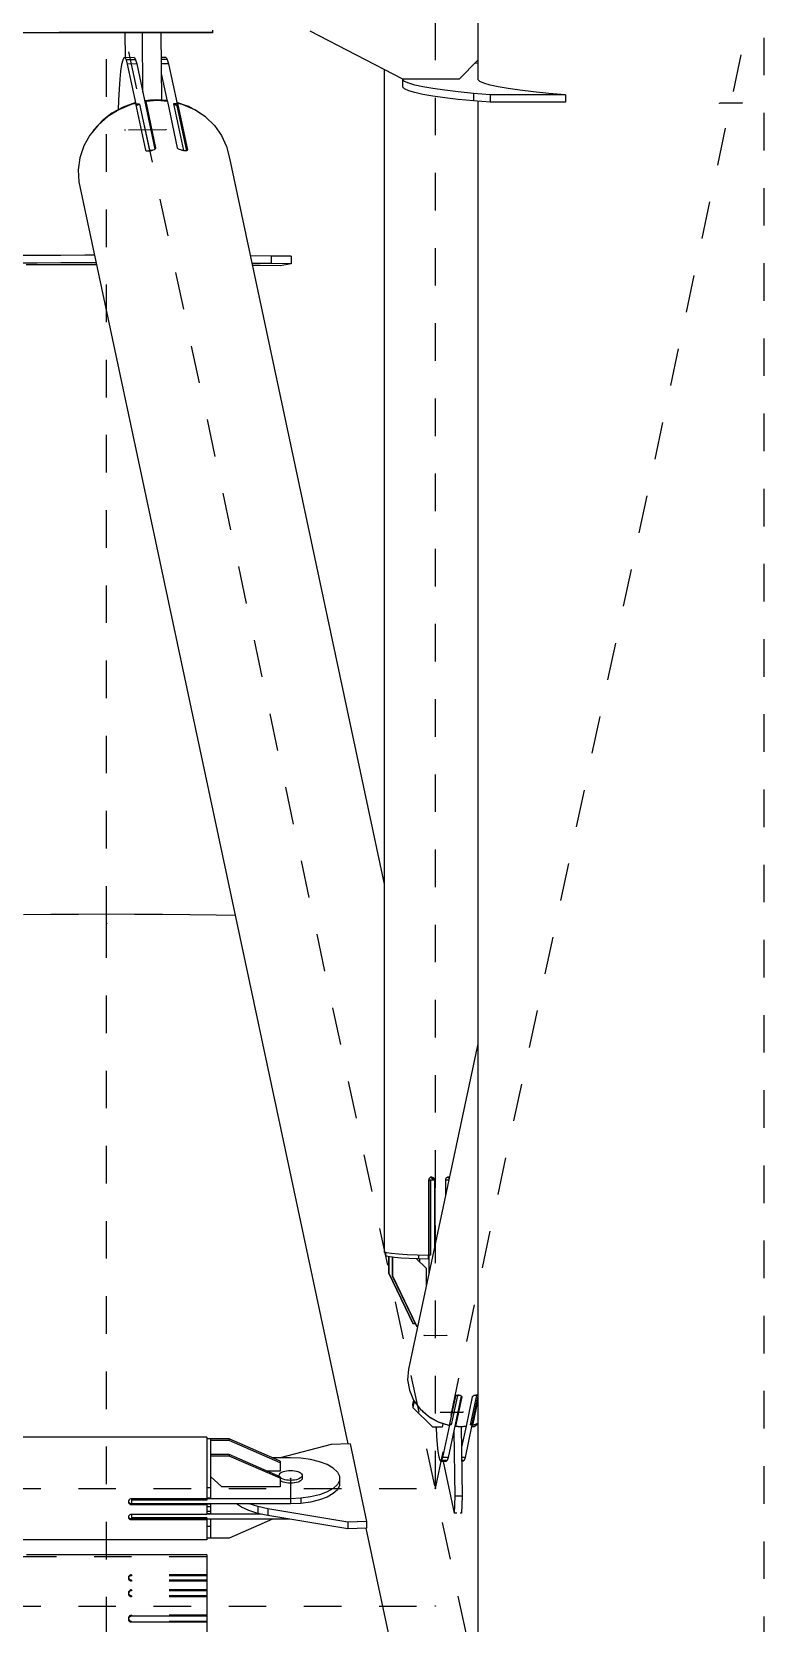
# Model space of a CAD drawing. Header units: millimetres. Extents: x 149919 to 150445, y 136651 to 136866.
# Drawn here: x 150263.564 to 150265.513, y 136729.517 to 136733.751 of the extents above; entities that cross this region are included whole.
import ezdxf

# ---------------------------------------------------------------- set-up
doc = ezdxf.new("R2010")
doc.units = ezdxf.units.MM
doc.header["$LTSCALE"] = 0.25
for name, pattern in [('CENTER', [50.8, 31.75, -6.35, 6.35, -6.35]), ('XKITLINE00', [0]), ('XKITLINE02', [4, 2, -2]), ('XKITLINE03', [6, 3, -1, 1, -1])]:
    doc.linetypes.add(name, pattern=pattern)

# ---------------------------------------------------------------- blocks, each defined once
blk = doc.blocks.new('çatıı')
at = {"color": 8, "linetype": 'CENTER'}
for p, q in [((12370, 7286.23), (12370, 8951.04)), ((12195, 8100.54), (12195, 8908.22)), ((12282.5, 7950.27), (12282.5, 8770.27)), ((12370, 7540.27), (12195, 8360.27)), ((12282.5, 7950.27), (12370, 8360.27)), ((12364.13, 8318.83), (12358.16, 8318.79)), ((12210.84, 8311.73), (12199.89, 8311.66)), ((12195, 6431.43), (12195, 8100.54)), ((12279.51, 7991.02), (12285.48, 7991.06)), ((12283.85, 7970.58), (12289.82, 7970.62)), ((11927.5, 7950.27), (12282.5, 7950.27)), ((12243.96, 7953), (12243.96, 7947.54))]:
    blk.add_line(p, q, dxfattribs=at)
at = {"color": 8, "linetype": 'XKITLINE00'}
for p, q in [((12293.8, 8390.02), (12293.8, 8330.21)), ((12223.2, 8337.5), (11986.8, 8337.5)), ((12182.36, 8337.58), (12182.19, 8337.53)), ((12182.36, 8337.52), (12182.19, 8337.52)), ((12182.6, 8337.62), (12182.36, 8337.58)), ((12182.6, 8337.52), (12182.36, 8337.52)), ((12182.89, 8337.64), (12182.6, 8337.62)), ((12182.89, 8337.52), (12182.6, 8337.52)), ((12183.2, 8337.65), (12182.89, 8337.64)), ((12182.89, 8337.64), (12182.89, 8337.52)), ((12183.2, 8337.52), (12182.89, 8337.52)), ((12223.2, 8337.65), (12183.2, 8337.65)), ((12183.2, 8337.65), (12183.2, 8337.52)), ((12223.2, 8337.52), (12183.2, 8337.52)), ((12199.84, 8337.52), (12199.9, 8330.9)), ((12204.47, 8337.52), (12204.6, 8321.78)), ((12209.45, 8337.52), (12209.6, 8319.65)), ((12223.2, 8338.25), (12223.2, 8337.65)), ((12223.2, 8337.65), (12223.2, 8337.52)), ((12223.2, 8337.52), (12223.2, 8337.5)), ((12223.2, 8337.52), (12223.2, 8337.5)), ((12273.8, 8325.23), (12249.19, 8337.99)), ((12198.73, 8327.35), (12198.5, 8325.16)), ((12198.99, 8329.07), (12198.73, 8327.35)), ((12199.28, 8330.25), (12198.99, 8329.07)), ((12199.58, 8330.87), (12199.28, 8330.25)), ((12199.9, 8330.9), (12199.58, 8330.87)), ((12202.39, 8330.92), (12199.9, 8330.9)), ((12199.9, 8330.9), (12200.21, 8330.35)), ((12202.7, 8330.37), (12200.21, 8330.35)), ((12200.21, 8330.35), (12200.52, 8329.23)), ((12203.01, 8329.25), (12200.52, 8329.23)), ((12200.52, 8329.23), (12202.79, 8318.57)), ((12202.39, 8330.92), (12202.7, 8330.37)), ((12202.7, 8330.37), (12203.01, 8329.25)), ((12203.01, 8329.25), (12207.84, 8306.57)), ((12210.85, 8330.98), (12209.5, 8330.97)), ((12211.16, 8330.43), (12209.51, 8330.42)), ((12211.47, 8329.31), (12209.51, 8329.3)), ((12210.85, 8330.98), (12211.16, 8330.43)), ((12211.16, 8330.43), (12211.47, 8329.31)), ((12211.47, 8329.31), (12213.74, 8318.65)), ((12268.91, 8327.76), (12268.91, 8013.19)), ((12293.8, 8330.21), (12288.8, 8325.23)), ((12293.8, 8329.44), (12292.96, 8329.37)), ((12293.8, 8330.21), (12293.8, 8325.1)), ((12198.5, 8325.16), (12198.32, 8322.57)), ((12209.54, 8326.68), (12211.11, 8319.31)), ((12273.76, 8325.24), (12273.76, 8323.13)), ((12274.31, 8324.62), (12273.76, 8325.13)), ((12274.31, 8322.63), (12273.76, 8323.13)), ((12288.8, 8325.23), (12273.8, 8325.23)), ((12275.4, 8324.12), (12274.31, 8324.62)), ((12275.4, 8322.13), (12274.31, 8322.63)), ((12277.03, 8323.63), (12275.4, 8324.12)), ((12279.18, 8323.15), (12277.03, 8323.63)), ((12281.83, 8322.68), (12279.18, 8323.15)), ((12284.98, 8322.24), (12281.83, 8322.68)), ((12293.8, 8325.67), (12293.76, 8325.64)), ((12293.76, 8325.64), (12293.76, 8325.13)), ((12294.31, 8324.62), (12293.76, 8325.13)), ((12295.4, 8324.12), (12294.31, 8324.62)), ((12297.03, 8323.63), (12295.4, 8324.12)), ((12299.18, 8323.15), (12297.03, 8323.63)), ((12301.83, 8322.68), (12299.18, 8323.15)), ((12304.98, 8322.24), (12301.83, 8322.68)), ((12198.18, 8319.63), (12198.12, 8317.08)), ((12198.32, 8322.57), (12198.18, 8319.63)), ((12201.55, 8318.43), (12198.3, 8317.08)), ((12202.55, 8318.91), (12199.37, 8317.77)), ((12202.7, 8318.7), (12201.55, 8318.43)), ((12202.55, 8318.91), (12202.6, 8318.68)), ((12202.7, 8318.7), (12205.34, 8306.3)), ((12202.79, 8318.57), (12202.78, 8318.3)), ((12203.75, 8318.58), (12202.79, 8318.57)), ((12203.75, 8318.58), (12202.83, 8318.09)), ((12203.75, 8318.58), (12206.4, 8306.18)), ((12205.26, 8319.47), (12205.23, 8318.81)), ((12206.7, 8319.63), (12205.26, 8319.47)), ((12205.26, 8319.47), (12205.39, 8318.85)), ((12205.4, 8319.28), (12205.37, 8318.42)), ((12205.39, 8318.85), (12205.37, 8318.19)), ((12205.37, 8318.42), (12207.89, 8306.62)), ((12208.52, 8319.52), (12205.4, 8319.28)), ((12205.4, 8319.28), (12208.05, 8306.89)), ((12208.15, 8319.69), (12206.7, 8319.63)), ((12206.7, 8319.63), (12206.75, 8319.39)), ((12209.6, 8319.65), (12208.15, 8319.69)), ((12211.18, 8319.3), (12208.52, 8319.52)), ((12209.6, 8319.65), (12209.64, 8319.43)), ((12211.03, 8319.51), (12209.6, 8319.65)), ((12211.03, 8319.51), (12211.07, 8319.31)), ((12211.18, 8319.3), (12213.82, 8306.9)), ((12213.74, 8318.65), (12212.78, 8318.64)), ((12212.78, 8318.64), (12215.43, 8306.24)), ((12213.72, 8318.14), (12212.78, 8318.64)), ((12216.8, 8317.89), (12213.7, 8318.99)), ((12213.7, 8318.99), (12213.7, 8318.87)), ((12213.7, 8318.99), (12213.83, 8318.37)), ((12213.74, 8318.65), (12213.72, 8318.14)), ((12213.85, 8318.77), (12213.81, 8317.87)), ((12213.83, 8318.37), (12213.81, 8317.74)), ((12213.85, 8318.77), (12216.49, 8306.37)), ((12215.37, 8318.39), (12213.85, 8318.77)), ((12218.5, 8317.01), (12215.37, 8318.39)), ((12277.03, 8321.63), (12275.4, 8322.13)), ((12279.18, 8321.15), (12277.03, 8321.63)), ((12281.83, 8320.69), (12279.18, 8321.15)), ((12284.98, 8320.24), (12281.83, 8320.69)), ((12288.59, 8321.81), (12284.98, 8322.24)), ((12288.59, 8319.82), (12284.98, 8320.24)), ((12292.65, 8321.42), (12288.59, 8321.81)), ((12292.65, 8319.42), (12288.59, 8319.82)), ((12292.65, 8321.42), (12292.65, 8319.42)), ((12297.11, 8321.05), (12292.65, 8321.42)), ((12297.11, 8319.06), (12292.65, 8319.42)), ((12293.8, 8319.33), (12293.8, 7745.64)), ((12297.11, 8321.05), (12297.11, 8319.06)), ((12317.11, 8321.05), (12297.11, 8321.05)), ((12317.11, 8319.06), (12297.11, 8319.06)), ((12308.59, 8321.81), (12304.98, 8322.24)), ((12312.65, 8321.42), (12308.59, 8321.81)), ((12317.11, 8321.05), (12312.65, 8321.42)), ((12317.11, 8321.05), (12317.11, 8319.06)), ((12195.33, 8315.24), (12192.73, 8312.96)), ((12193.81, 8314.12), (12192.83, 8313.05)), ((12196.43, 8316.15), (12193.81, 8314.12)), ((12198.3, 8317.08), (12195.33, 8315.24)), ((12199.37, 8317.77), (12196.43, 8316.15)), ((12199.37, 8317.77), (12199.42, 8317.54)), ((12213.72, 8318.14), (12216.28, 8306.15)), ((12213.81, 8317.87), (12216.32, 8306.16)), ((12217.87, 8317.29), (12216.8, 8317.89)), ((12216.8, 8317.89), (12216.83, 8317.75)), ((12221.3, 8315.16), (12218.5, 8317.01)), ((12219.63, 8316.31), (12219.2, 8316.55)), ((12219.94, 8316.06), (12219.63, 8316.31)), ((12223.68, 8312.87), (12221.3, 8315.16)), ((12190.58, 8310.33), (12188.95, 8307.42)), ((12192.73, 8312.96), (12190.58, 8310.33)), ((12191.59, 8311.71), (12191.13, 8311.01)), ((12192.58, 8312.78), (12191.59, 8311.71)), ((12223.68, 8312.87), (12225.57, 8310.23)), ((12225.57, 8310.23), (12226.92, 8307.3)), ((12188.95, 8307.42), (12187.9, 8304.31)), ((12205.34, 8306.3), (12205.45, 8306.18)), ((12205.65, 8306.08), (12205.45, 8306.18)), ((12205.93, 8306.03), (12205.65, 8306.08)), ((12206.26, 8306.03), (12205.93, 8306.03)), ((12206.4, 8306.18), (12206.11, 8306.03)), ((12206.62, 8306.07), (12206.26, 8306.03)), ((12207.06, 8306.19), (12206.4, 8306.18)), ((12206.99, 8306.16), (12206.62, 8306.07)), ((12207.34, 8306.29), (12206.99, 8306.16)), ((12207.64, 8306.44), (12207.34, 8306.29)), ((12207.72, 8306.5), (12207.64, 8306.44)), ((12207.86, 8306.59), (12207.72, 8306.5)), ((12208, 8306.73), (12207.86, 8306.59)), ((12208.05, 8306.89), (12208, 8306.73)), ((12213.82, 8306.9), (12213.93, 8306.75)), ((12214.13, 8306.6), (12213.93, 8306.75)), ((12214.4, 8306.47), (12214.13, 8306.6)), ((12214.73, 8306.37), (12214.4, 8306.47)), ((12214.76, 8306.36), (12214.73, 8306.37)), ((12215.09, 8306.24), (12214.76, 8306.36)), ((12215.45, 8306.15), (12215.09, 8306.24)), ((12215.43, 8306.24), (12215.09, 8306.24)), ((12215.66, 8306.12), (12215.43, 8306.24)), ((12215.79, 8306.1), (12215.45, 8306.15)), ((12216.08, 8306.1), (12215.79, 8306.1)), ((12216.31, 8306.15), (12216.08, 8306.1)), ((12216.45, 8306.24), (12216.31, 8306.15)), ((12216.49, 8306.37), (12216.45, 8306.24)), ((12226.92, 8307.3), (12227.69, 8304.19)), ((12187.9, 8304.31), (12187.44, 8301.1)), ((12227.69, 8304.19), (12268.91, 8111.04)), ((12187.44, 8301.1), (12187.59, 8297.89)), ((12187.59, 8297.89), (12259.24, 7962.16)), ((12176.53, 8278.29), (12170.39, 8278.26)), ((12176.53, 8276.29), (12170.39, 8276.26)), ((12182.81, 8278.32), (12176.53, 8278.29)), ((12182.81, 8276.32), (12176.53, 8276.29)), ((12189.21, 8278.34), (12182.81, 8278.32)), ((12189.21, 8276.34), (12182.81, 8276.32)), ((12191.76, 8278.34), (12189.21, 8278.34)), ((12192.19, 8276.34), (12189.21, 8276.34)), ((12238.76, 8278.14), (12233.23, 8278.19)), ((12238.76, 8276.14), (12233.66, 8276.19)), ((12244.08, 8278.08), (12238.76, 8278.14)), ((12238.76, 8278.14), (12238.76, 8276.14)), ((12244.08, 8276.08), (12238.76, 8276.14)), ((12244.08, 8276.08), (12241.15, 8275.56)), ((12244.08, 8278.08), (12244.08, 8276.08)), ((12179.88, 8275.8), (12173.6, 8275.77)), ((12186.28, 8275.82), (12179.88, 8275.8)), ((12192.3, 8275.83), (12186.28, 8275.82)), ((12235.83, 8275.62), (12233.78, 8275.64)), ((12241.15, 8275.56), (12235.83, 8275.62)), ((12180.13, 8102.98), (12172.88, 8102.92)), ((12180.13, 8102.98), (12172.88, 8102.92)), ((12187.53, 8103.01), (12180.13, 8102.98)), ((12187.53, 8103.01), (12180.13, 8102.98)), ((12195, 8103.03), (12187.53, 8103.01)), ((12202.46, 8103.01), (12195, 8103.03)), ((12209.86, 8102.98), (12202.46, 8103.01)), ((12209.86, 8102.98), (12202.46, 8103.01)), ((12217.12, 8102.92), (12209.86, 8102.98)), ((12217.12, 8102.92), (12209.86, 8102.98)), ((12224.16, 8102.84), (12217.12, 8102.92)), ((12224.16, 8102.84), (12217.12, 8102.92)), ((12229.23, 8102.76), (12224.16, 8102.84)), ((12229.23, 8102.76), (12224.16, 8102.84)), ((12293.8, 8068.62), (12275.31, 7982)), ((12280.72, 8032.52), (12280.65, 8032.26)), ((12280.65, 8032.26), (12280.65, 8012.31)), ((12280.71, 8032.29), (12280.67, 8032.33)), ((12281.18, 8032.28), (12280.71, 8032.29)), ((12280.71, 8032.29), (12280.71, 8012.35)), ((12280.82, 8032.76), (12280.72, 8032.52)), ((12281, 8032.95), (12280.82, 8032.76)), ((12281.24, 8033.07), (12281, 8032.95)), ((12282.23, 8032.29), (12281.18, 8032.28)), ((12281.18, 8032.28), (12281.18, 8012.33)), ((12282.23, 8032.29), (12281.22, 8033.06)), ((12281.51, 8033.11), (12281.24, 8033.07)), ((12281.77, 8033.06), (12281.51, 8033.11)), ((12282.01, 8032.94), (12281.77, 8033.06)), ((12282.14, 8032.8), (12281.98, 8032.96)), ((12282.2, 8032.76), (12282.01, 8032.94)), ((12282.14, 8032.8), (12282.26, 8032.56)), ((12282.2, 8032.76), (12282.32, 8032.52)), ((12282.23, 8032.29), (12282.23, 8014.41)), ((12282.26, 8032.56), (12282.31, 8032.3)), ((12282.32, 8032.52), (12282.26, 8032.56)), ((12282.31, 8032.3), (12282.31, 8014.79)), ((12282.36, 8032.26), (12282.31, 8032.3)), ((12282.32, 8032.52), (12282.36, 8032.26)), ((12282.36, 8032.26), (12282.36, 8015.05)), ((12285.19, 8032.54), (12285.15, 8032.28)), ((12285.15, 8032.28), (12285.15, 8028.11)), ((12285.21, 8032.31), (12285.16, 8032.35)), ((12285.31, 8032.78), (12285.19, 8032.54)), ((12286.05, 8032.31), (12285.21, 8032.31)), ((12285.21, 8032.31), (12285.21, 8028.41)), ((12285.5, 8032.97), (12285.31, 8032.78)), ((12285.73, 8033.09), (12285.5, 8032.97)), ((12286.14, 8032.75), (12285.71, 8033.08)), ((12285.99, 8033.14), (12285.73, 8033.09)), ((12286.22, 8033.1), (12285.99, 8033.14)), ((12269.53, 8012.98), (12268.91, 8013.19)), ((12269.25, 8013.08), (12269.25, 8012.3)), ((12269.5, 8012.1), (12269.25, 8012.3)), ((12270.3, 8011.92), (12269.5, 8012.1)), ((12270.8, 8012.78), (12269.53, 8012.98)), ((12270.03, 8011.98), (12270.03, 8007.62)), ((12270.13, 8011.96), (12270.13, 8007.54)), ((12271.06, 8011.82), (12270.3, 8011.92)), ((12272.67, 8012.6), (12270.8, 8012.78)), ((12270.97, 8011.83), (12270.97, 8006.9)), ((12271.06, 8011.81), (12271.06, 8011.82)), ((12271.06, 8011.81), (12271.06, 8006.83)), ((12271.08, 8011.81), (12271.06, 8011.81)), ((12271.61, 8011.75), (12271.08, 8011.81)), ((12273.38, 8011.6), (12271.61, 8011.75)), ((12275.02, 8012.46), (12272.67, 8012.6)), ((12275.53, 8011.48), (12273.38, 8011.6)), ((12277.75, 8012.36), (12275.02, 8012.46)), ((12277.98, 8011.39), (12275.53, 8011.48)), ((12280.02, 8008.88), (12277.48, 8011.41)), ((12280.65, 8012.31), (12277.75, 8012.36)), ((12277.98, 8012.36), (12277.98, 8011.39)), ((12280.61, 8011.34), (12277.98, 8011.39)), ((12278.28, 8011.39), (12278.28, 8010.61)), ((12280.61, 8012.31), (12280.61, 8011.34)), ((12281.18, 8012.33), (12280.71, 8012.35)), ((12280.73, 8012.33), (12280.71, 8012.35)), ((12281.18, 8012.33), (12280.73, 8012.33)), ((12280.73, 8012.33), (12280.73, 8007.41)), ((12270.03, 8007.62), (12276.51, 7994.19)), ((12270.13, 8007.54), (12270.03, 8007.62)), ((12270.13, 8007.54), (12276.6, 7994.12)), ((12270.97, 8006.9), (12277.44, 7993.48)), ((12271.06, 8006.83), (12270.97, 8006.9)), ((12271.06, 8006.83), (12277.53, 7993.41)), ((12280.02, 8008.88), (12280.02, 8004.08)), ((12276.6, 7994.12), (12276.51, 7994.19)), ((12277.13, 7994.13), (12276.6, 7994.12)), ((12277.53, 7993.41), (12277.44, 7993.48)), ((12277.74, 7993.41), (12277.53, 7993.41)), ((12275.31, 7982), (12275.1, 7979.2)), ((12275.1, 7979.2), (12275.57, 7976.41)), ((12275.57, 7976.41), (12276.7, 7973.76)), ((12276.67, 7973.83), (12276.43, 7972.73)), ((12276.43, 7972.73), (12276.48, 7971.81)), ((12276.85, 7973.55), (12276.48, 7971.81)), ((12281.82, 7966.59), (12276.48, 7971.81)), ((12276.7, 7973.76), (12278.43, 7971.39)), ((12280.67, 7969.41), (12278.43, 7971.39)), ((12289.39, 7974.89), (12285.9, 7958.53)), ((12287.83, 7974.84), (12286.17, 7967.04)), ((12288.37, 7975.02), (12286.71, 7967.22)), ((12287.92, 7974.92), (12287.83, 7974.84)), ((12289.43, 7974.85), (12287.84, 7967.41)), ((12289.53, 7974.66), (12287.87, 7966.86)), ((12288.04, 7975.01), (12287.92, 7974.92)), ((12288.24, 7975.06), (12288.04, 7975.01)), ((12288.49, 7975.09), (12288.24, 7975.06)), ((12288.37, 7975.02), (12288.28, 7975.06)), ((12289.06, 7975.02), (12288.37, 7975.02)), ((12288.75, 7975.08), (12288.49, 7975.09)), ((12289.01, 7975.03), (12288.75, 7975.08)), ((12289.24, 7974.96), (12289.01, 7975.03)), ((12289.41, 7974.87), (12289.24, 7974.96)), ((12289.41, 7974.87), (12289.51, 7974.77)), ((12289.51, 7974.77), (12289.53, 7974.66)), ((12292.32, 7974.68), (12290.66, 7966.88)), ((12293.45, 7975.05), (12291.78, 7967.25)), ((12293.8, 7974.87), (12292.22, 7967.49)), ((12293.8, 7974.61), (12292.31, 7967.66)), ((12292.38, 7974.79), (12292.32, 7974.68)), ((12293.8, 7973.9), (12292.34, 7967.08)), ((12292.52, 7974.89), (12292.38, 7974.79)), ((12292.73, 7974.99), (12292.52, 7974.89)), ((12292.97, 7975.06), (12292.73, 7974.99)), ((12293.45, 7975.05), (12292.92, 7975.05)), ((12293.23, 7975.11), (12292.97, 7975.06)), ((12293.49, 7975.12), (12293.23, 7975.11)), ((12293.56, 7975.11), (12293.45, 7975.05)), ((12293.72, 7975.1), (12293.49, 7975.12)), ((12293.8, 7975.07), (12293.72, 7975.1)), ((12278.95, 7970.92), (12279.05, 7970.81)), ((12279.61, 7970.34), (12279.05, 7970.81)), ((12283.32, 7967.93), (12280.67, 7969.41)), ((12281.11, 7969.12), (12280.91, 7969.28)), ((12283.48, 7967.84), (12281.11, 7969.12)), ((12286.17, 7967.04), (12283.32, 7967.93)), ((12283.49, 7967.88), (12283.48, 7967.84)), ((12286.07, 7967.02), (12283.48, 7967.84)), ((12284.51, 7967.51), (12284.31, 7966.61)), ((12286.26, 7967.21), (12284.4, 7958.52)), ((12286.08, 7967.07), (12286.07, 7967.02)), ((12286.71, 7967.22), (12286.25, 7967.45)), ((12286.25, 7967.42), (12286.26, 7967.21)), ((12286.71, 7967.22), (12286.26, 7967.21)), ((12287.75, 7967.22), (12287.77, 7966.76)), ((12287.86, 7967.15), (12287.77, 7966.76)), ((12287.83, 7967.61), (12287.86, 7967.15)), ((12287.84, 7967.41), (12287.87, 7966.86)), ((12292.23, 7967.25), (12290.38, 7958.56)), ((12292.22, 7967.49), (12291.78, 7967.25)), ((12292.23, 7967.25), (12291.78, 7967.25)), ((12292.22, 7967.49), (12292.23, 7967.25)), ((12292.23, 7967.25), (12292.24, 7967.07)), ((12292.32, 7967.46), (12292.24, 7967.07)), ((12292.34, 7967.1), (12292.24, 7967.07)), ((12292.3, 7967.88), (12292.32, 7967.46)), ((12292.31, 7967.66), (12292.34, 7967.08)), ((12293.8, 7967.57), (12292.34, 7967.08)), ((12293.8, 7967.38), (12292.78, 7966.66)), ((12221.66, 7963.92), (12168.98, 7963.92)), ((12221.66, 7963.92), (12221.66, 7947.58)), ((12222.66, 7963.48), (12221.66, 7963.48)), ((12222.66, 7963.48), (12222.66, 7963.46)), ((12227.66, 7963.48), (12222.66, 7963.48)), ((12222.66, 7963.46), (12222.66, 7963.43)), ((12222.66, 7963.43), (12222.66, 7958.93)), ((12227.66, 7963.06), (12222.66, 7963.06)), ((12227.66, 7963.48), (12227.66, 7963.06)), ((12241.16, 7957.56), (12227.66, 7963.48)), ((12241.16, 7957.15), (12227.66, 7963.06)), ((12284.31, 7966.61), (12281.82, 7966.59)), ((12282.61, 7966.59), (12282.74, 7965.96)), ((12282.71, 7966.6), (12282.82, 7964.24)), ((12282.82, 7964.24), (12282.98, 7961.99)), ((12287.42, 7965.66), (12287.63, 7948.24)), ((12288.47, 7966.72), (12287.77, 7966.76)), ((12289.27, 7966.73), (12287.87, 7966.86)), ((12288.49, 7966.8), (12288.47, 7966.72)), ((12289.17, 7966.7), (12288.47, 7966.72)), ((12289.87, 7966.73), (12289.17, 7966.7)), ((12290.66, 7966.88), (12289.27, 7966.73)), ((12289.4, 7966.71), (12289.62, 7948.26)), ((12290.66, 7966.88), (12289.46, 7961.26)), ((12289.88, 7966.79), (12289.87, 7966.73)), ((12290.56, 7966.78), (12289.87, 7966.73)), ((12290.58, 7966.87), (12290.56, 7966.78)), ((12292.78, 7966.66), (12292.11, 7966.66)), ((12227.66, 7959.33), (12222.66, 7959.33)), ((12222.66, 7958.93), (12222.66, 7958.91)), ((12227.66, 7958.91), (12222.66, 7958.91)), ((12222.66, 7958.91), (12222.66, 7958.89)), ((12222.66, 7958.89), (12222.66, 7953.15)), ((12227.66, 7959.33), (12227.66, 7958.91)), ((12241.16, 7953.41), (12227.66, 7959.33)), ((12241.16, 7953), (12227.66, 7958.91)), ((12254.8, 7961.99), (12241.15, 7958.44)), ((12259.78, 7962.18), (12254.8, 7961.99)), ((12259.78, 7962.18), (12264.19, 7941.53)), ((12282.98, 7961.99), (12283.18, 7960.12)), ((12283.18, 7960.12), (12283.41, 7958.71)), ((12283.41, 7958.71), (12283.66, 7957.82)), ((12284.4, 7958.52), (12284.16, 7957.72)), ((12285.9, 7958.53), (12284.4, 7958.52)), ((12285.9, 7958.53), (12285.66, 7957.73)), ((12290.38, 7958.56), (12289.5, 7958.55)), ((12290.38, 7958.56), (12290.14, 7957.76)), ((12241.16, 7954.87), (12237.83, 7954.87)), ((12243.96, 7958.44), (12239.15, 7958.44)), ((12241.27, 7954.38), (12241.04, 7954.17)), ((12241.16, 7957.56), (12241.16, 7954.87)), ((12241.58, 7954.56), (12241.27, 7954.38)), ((12241.96, 7954.72), (12241.58, 7954.56)), ((12242.41, 7954.85), (12241.96, 7954.72)), ((12242.9, 7954.94), (12242.41, 7954.85)), ((12243.42, 7955), (12242.9, 7954.94)), ((12243.96, 7955.02), (12243.42, 7955)), ((12246.68, 7958.32), (12243.96, 7958.44)), ((12244.49, 7955), (12243.96, 7955.02)), ((12245.02, 7954.94), (12244.49, 7955)), ((12245.51, 7954.85), (12245.02, 7954.94)), ((12245.95, 7954.72), (12245.51, 7954.85)), ((12246.33, 7954.56), (12245.95, 7954.72)), ((12246.64, 7954.38), (12246.33, 7954.56)), ((12246.87, 7954.17), (12246.64, 7954.38)), ((12249.28, 7957.97), (12246.68, 7958.32)), ((12251.66, 7957.4), (12249.28, 7957.97)), ((12253.69, 7956.64), (12251.66, 7957.4)), ((12255.3, 7955.72), (12253.69, 7956.64)), ((12256.41, 7954.68), (12255.3, 7955.72)), ((12256.41, 7954.68), (12256.98, 7953.57)), ((12283.66, 7957.82), (12283.91, 7957.48)), ((12284.16, 7957.72), (12283.91, 7957.48)), ((12285.4, 7957.49), (12283.91, 7957.48)), ((12285.66, 7957.73), (12284.16, 7957.72)), ((12284.54, 7957.49), (12287.47, 7943.69)), ((12285.66, 7957.73), (12285.4, 7957.49)), ((12290.14, 7957.76), (12289.5, 7957.75)), ((12289.89, 7957.52), (12289.51, 7957.52)), ((12290.14, 7957.76), (12289.89, 7957.52)), ((12222.66, 7950.46), (12221.66, 7950.46)), ((12225.66, 7950.72), (12222.66, 7953.45)), ((12222.66, 7953.15), (12222.66, 7947.75)), ((12241.16, 7950.72), (12225.66, 7950.72)), ((12240.9, 7953.96), (12240.86, 7953.73)), ((12240.86, 7953.73), (12240.9, 7953.52)), ((12240.86, 7953.73), (12240.86, 7953.54)), ((12241.04, 7954.17), (12240.9, 7953.96)), ((12241.16, 7953.41), (12241.16, 7950.72)), ((12241.27, 7953.09), (12241.16, 7953.19)), ((12241.27, 7952.36), (12241.16, 7952.46)), ((12241.58, 7952.91), (12241.27, 7953.09)), ((12241.58, 7952.18), (12241.27, 7952.36)), ((12241.96, 7952.75), (12241.58, 7952.91)), ((12241.96, 7952.02), (12241.58, 7952.18)), ((12242.41, 7952.62), (12241.96, 7952.75)), ((12242.41, 7951.89), (12241.96, 7952.02)), ((12242.9, 7952.52), (12242.41, 7952.62)), ((12242.9, 7951.8), (12242.41, 7951.89)), ((12243.42, 7952.47), (12242.9, 7952.52)), ((12243.42, 7951.74), (12242.9, 7951.8)), ((12243.96, 7952.45), (12243.42, 7952.47)), ((12243.96, 7951.72), (12243.42, 7951.74)), ((12244.49, 7952.47), (12243.96, 7952.45)), ((12243.96, 7952.45), (12243.96, 7951.72)), ((12244.49, 7951.74), (12243.96, 7951.72)), ((12245.02, 7952.52), (12244.49, 7952.47)), ((12245.02, 7951.8), (12244.49, 7951.74)), ((12245.51, 7952.62), (12245.02, 7952.52)), ((12245.51, 7951.89), (12245.02, 7951.8)), ((12245.95, 7952.75), (12245.51, 7952.62)), ((12245.95, 7952.02), (12245.51, 7951.89)), ((12246.33, 7952.91), (12245.95, 7952.75)), ((12246.33, 7952.18), (12245.95, 7952.02)), ((12246.64, 7953.09), (12246.33, 7952.91)), ((12246.64, 7952.36), (12246.33, 7952.18)), ((12246.87, 7953.29), (12246.64, 7953.09)), ((12246.87, 7952.56), (12246.64, 7952.36)), ((12246.87, 7954.17), (12247.01, 7953.96)), ((12247.01, 7953.51), (12246.87, 7953.29)), ((12247.01, 7952.78), (12246.87, 7952.56)), ((12247.01, 7953.96), (12247.06, 7953.73)), ((12247.06, 7953.73), (12247.01, 7953.51)), ((12247.06, 7953), (12247.01, 7952.78)), ((12247.06, 7953.73), (12247.06, 7953)), ((12255.3, 7950.29), (12253.69, 7949.37)), ((12256.41, 7951.32), (12255.3, 7950.29)), ((12256.98, 7952.44), (12256.41, 7951.32)), ((12256.98, 7951.07), (12256.41, 7949.96)), ((12256.98, 7953.57), (12256.98, 7951.07)), ((12200.85, 7947.02), (12200.81, 7946.76)), ((12200.81, 7946.76), (12200.85, 7946.51)), ((12200.83, 7946.89), (12200.85, 7946.76)), ((12200.97, 7947.24), (12200.85, 7947.02)), ((12200.85, 7946.76), (12200.97, 7946.54)), ((12200.85, 7946.51), (12200.97, 7946.29)), ((12201.16, 7947.42), (12200.97, 7947.24)), ((12201.16, 7946.36), (12200.97, 7946.54)), ((12201.16, 7946.11), (12200.97, 7946.29)), ((12201.39, 7947.52), (12201.16, 7947.42)), ((12201.39, 7946.24), (12201.16, 7946.36)), ((12201.39, 7945.99), (12201.16, 7946.11)), ((12201.66, 7947.58), (12201.39, 7947.52)), ((12201.39, 7946.24), (12201.39, 7945.99)), ((12201.66, 7946.2), (12201.39, 7946.24)), ((12201.66, 7945.95), (12201.39, 7945.99)), ((12221.66, 7947.58), (12201.66, 7947.58)), ((12201.66, 7947.58), (12201.66, 7946.21)), ((12221.66, 7947.16), (12201.66, 7947.16)), ((12243.96, 7946.21), (12201.66, 7946.21)), ((12201.66, 7946.21), (12201.66, 7946.2)), ((12201.66, 7946.2), (12201.66, 7945.95)), ((12221.66, 7945.95), (12201.66, 7945.95)), ((12222.66, 7947.75), (12221.66, 7947.75)), ((12221.66, 7947.57), (12221.66, 7947.16)), ((12243.96, 7947.57), (12221.66, 7947.57)), ((12221.66, 7946.21), (12221.66, 7946.08)), ((12221.66, 7946.2), (12221.66, 7945.95)), ((12222.66, 7946.08), (12221.66, 7946.08)), ((12221.66, 7945.95), (12221.66, 7943.4)), ((12222.66, 7946.21), (12222.66, 7944.78)), ((12230.87, 7945.33), (12229.59, 7946.21)), ((12235.22, 7945.48), (12232.94, 7946.21)), ((12246.68, 7947.69), (12243.96, 7947.57)), ((12243.96, 7947.57), (12243.96, 7946.21)), ((12246.68, 7946.32), (12243.96, 7946.21)), ((12249.28, 7948.04), (12246.68, 7947.69)), ((12246.68, 7947.69), (12246.68, 7946.32)), ((12249.28, 7946.67), (12246.68, 7946.32)), ((12251.66, 7948.61), (12249.28, 7948.04)), ((12251.66, 7947.24), (12249.28, 7946.67)), ((12253.69, 7949.37), (12251.66, 7948.61)), ((12253.69, 7948), (12251.66, 7947.24)), ((12255.3, 7948.92), (12253.69, 7948)), ((12256.41, 7949.96), (12255.3, 7948.92)), ((12287.63, 7948.24), (12287.47, 7943.69)), ((12289.62, 7948.26), (12287.63, 7948.24)), ((12289.62, 7948.26), (12289.46, 7943.7)), ((12200.85, 7942.9), (12200.81, 7942.67)), ((12200.81, 7942.67), (12200.85, 7942.44)), ((12200.83, 7942.79), (12200.85, 7942.69)), ((12200.97, 7943.1), (12200.85, 7942.9)), ((12200.85, 7942.69), (12200.97, 7942.49)), ((12200.85, 7942.44), (12200.97, 7942.24)), ((12201.16, 7943.26), (12200.97, 7943.1)), ((12201.12, 7942.35), (12200.97, 7942.49)), ((12201.16, 7942.08), (12200.97, 7942.24)), ((12201.16, 7942.33), (12201.12, 7942.35)), ((12201.39, 7943.37), (12201.16, 7943.26)), ((12201.39, 7942.24), (12201.16, 7942.33)), ((12201.39, 7941.99), (12201.16, 7942.08)), ((12201.66, 7943.4), (12201.39, 7943.37)), ((12201.66, 7942.2), (12201.39, 7942.24)), ((12201.66, 7941.94), (12201.39, 7941.99)), ((12221.66, 7943.4), (12201.66, 7943.4)), ((12201.66, 7943.4), (12201.66, 7942.22)), ((12221.66, 7942.52), (12201.66, 7942.52)), ((12221.66, 7942.22), (12201.66, 7942.22)), ((12201.66, 7942.2), (12201.66, 7941.94)), ((12221.66, 7942.2), (12201.66, 7942.2)), ((12221.66, 7941.94), (12201.66, 7941.94)), ((12222.66, 7945.42), (12221.66, 7945.42)), ((12222.66, 7944.15), (12221.66, 7944.15)), ((12222.66, 7943.54), (12221.66, 7943.54)), ((12236.07, 7943.48), (12221.66, 7943.48)), ((12221.66, 7942.52), (12221.66, 7942.11)), ((12221.66, 7942.11), (12221.66, 7936.63)), ((12243.74, 7942.11), (12221.66, 7942.11)), ((12222.66, 7944.78), (12222.66, 7943.54)), ((12222.66, 7942.11), (12222.66, 7938.62)), ((12239.15, 7942.11), (12227.66, 7937.07)), ((12232.86, 7944.41), (12230.87, 7945.33)), ((12235.22, 7943.66), (12232.86, 7944.41)), ((12235.22, 7945.48), (12235.22, 7943.66)), ((12237.87, 7944.91), (12235.22, 7945.48)), ((12237.87, 7943.09), (12235.22, 7943.66)), ((12237.87, 7944.91), (12237.87, 7943.09)), ((12259.21, 7941.35), (12237.87, 7944.91)), ((12259.21, 7939.53), (12237.87, 7943.09)), ((12288.17, 7943.69), (12287.47, 7943.69)), ((12289.46, 7943.7), (12289.13, 7943.7)), ((12222.66, 7940.15), (12221.66, 7940.15)), ((12222.66, 7938.62), (12222.66, 7937.07)), ((12264.19, 7941.53), (12259.21, 7941.35)), ((12259.21, 7941.35), (12259.21, 7939.53)), ((12264.19, 7939.71), (12259.21, 7939.53)), ((12264.03, 7939.71), (12293.8, 7800.24)), ((12264.19, 7941.53), (12264.19, 7939.71)), ((12221.66, 7936.63), (12168.98, 7936.63)), ((12222.66, 7937.07), (12221.66, 7937.07)), ((12227.66, 7937.07), (12222.66, 7937.07))]:
    blk.add_line(p, q, dxfattribs=at)
at = {"color": 116, "linetype": 'XKITLINE02', "true_color": 0x136734}
for p, q in [((12221.66, 7932.07), (11988.33, 7932.07)), ((12200.85, 7926.86), (12200.81, 7926.63)), ((12200.81, 7926.63), (12200.85, 7926.4)), ((12200.81, 7926.63), (12200.81, 7926.38)), ((12200.85, 7926.61), (12200.81, 7926.38)), ((12200.81, 7926.38), (12200.85, 7926.15)), ((12200.97, 7927.06), (12200.85, 7926.86)), ((12200.97, 7926.81), (12200.85, 7926.61)), ((12200.85, 7926.4), (12200.97, 7926.2)), ((12200.85, 7926.15), (12200.97, 7925.95)), ((12201.16, 7927.22), (12200.97, 7927.06)), ((12201.12, 7926.94), (12200.97, 7926.81)), ((12201.16, 7926.04), (12200.97, 7926.2)), ((12201.16, 7925.79), (12200.97, 7925.95)), ((12201.16, 7926.97), (12201.12, 7926.94)), ((12201.39, 7927.31), (12201.16, 7927.22)), ((12201.39, 7927.06), (12201.16, 7926.97)), ((12201.39, 7925.93), (12201.16, 7926.04)), ((12201.39, 7925.68), (12201.16, 7925.79)), ((12201.66, 7927.36), (12201.39, 7927.31)), ((12201.66, 7927.09), (12201.39, 7927.06)), ((12201.66, 7925.9), (12201.39, 7925.93)), ((12201.39, 7925.93), (12201.39, 7925.68)), ((12201.66, 7925.65), (12201.39, 7925.68)), ((12221.66, 7927.36), (12201.66, 7927.36)), ((12201.66, 7927.36), (12201.66, 7927.09)), ((12221.66, 7927.09), (12201.66, 7927.09)), ((12221.66, 7925.9), (12201.66, 7925.9)), ((12201.66, 7925.9), (12201.66, 7925.65)), ((12221.66, 7925.65), (12201.66, 7925.65)), ((12200.85, 7922.79), (12200.81, 7922.53)), ((12200.85, 7922.54), (12200.81, 7922.34)), ((12200.81, 7922.53), (12200.84, 7922.34)), ((12200.81, 7922.53), (12200.81, 7922.29)), ((12200.81, 7922.34), (12200.81, 7922.29)), ((12200.81, 7922.29), (12200.85, 7922.03)), ((12200.84, 7922.34), (12200.85, 7922.28)), ((12200.97, 7923.01), (12200.85, 7922.79)), ((12200.97, 7922.76), (12200.85, 7922.54)), ((12200.85, 7922.28), (12200.97, 7922.06)), ((12200.85, 7922.03), (12200.97, 7921.81)), ((12201.16, 7923.19), (12200.97, 7923.01)), ((12201.16, 7922.94), (12200.97, 7922.76)), ((12201.16, 7921.88), (12200.97, 7922.06)), ((12201.12, 7921.66), (12200.97, 7921.81)), ((12201.12, 7921.66), (12201.16, 7921.62)), ((12201.39, 7923.31), (12201.16, 7923.19)), ((12201.39, 7923.06), (12201.16, 7922.94)), ((12201.39, 7921.78), (12201.16, 7921.88)), ((12201.39, 7921.5), (12201.16, 7921.62)), ((12201.66, 7923.35), (12201.39, 7923.31)), ((12201.39, 7923.31), (12201.39, 7923.06)), ((12201.66, 7923.1), (12201.39, 7923.06)), ((12201.66, 7921.72), (12201.39, 7921.78)), ((12201.66, 7921.45), (12201.39, 7921.5)), ((12221.66, 7923.35), (12201.66, 7923.35)), ((12201.66, 7923.35), (12201.66, 7923.1)), ((12221.66, 7923.1), (12201.66, 7923.1)), ((12221.66, 7921.72), (12201.66, 7921.72)), ((12201.66, 7921.72), (12201.66, 7921.45)), ((12221.66, 7921.45), (12201.66, 7921.45)), ((12221.66, 7921.72), (12221.66, 7919.31)), ((12200.97, 7916.24), (12200.85, 7916.01)), ((12201, 7916.27), (12200.97, 7916.24)), ((12201.12, 7916.39), (12201, 7916.27)), ((12201.16, 7916.42), (12201.12, 7916.39)), ((12201.39, 7916.55), (12201.16, 7916.42)), ((12201.66, 7916.6), (12201.39, 7916.55)), ((12221.66, 7916.6), (12201.66, 7916.6)), ((12201.66, 7916.6), (12201.66, 7916.33)), ((12221.66, 7919.31), (12221.66, 7919.3)), ((12221.66, 7916.33), (12221.66, 7914.95)), ((12200.85, 7916.01), (12200.81, 7915.76)), ((12200.81, 7915.76), (12200.83, 7915.64)), ((12200.81, 7915.76), (12200.81, 7915.51)), ((12221.66, 7914.95), (12201.66, 7914.95))]:
    blk.add_line(p, q, dxfattribs=at)
at = {"color": 7, "linetype": 'XKITLINE00'}
for p, q in [((12221.66, 7932.67), (12173.68, 7932.67)), ((12221.66, 7932.67), (12221.66, 7919.31)), ((12201.39, 7916.27), (12201.16, 7916.17)), ((12201.66, 7916.33), (12201.39, 7916.27)), ((12221.66, 7916.33), (12201.66, 7916.33)), ((12221.66, 7919.31), (12221.66, 7916.33)), ((12200.85, 7915.77), (12200.81, 7915.51)), ((12200.81, 7915.51), (12200.85, 7915.26)), ((12200.83, 7915.64), (12200.85, 7915.51)), ((12200.97, 7915.99), (12200.85, 7915.77)), ((12200.85, 7915.51), (12200.97, 7915.29)), ((12200.85, 7915.26), (12200.97, 7915.04)), ((12201.16, 7916.17), (12200.97, 7915.99)), ((12201.16, 7915.11), (12200.97, 7915.29)), ((12201.16, 7914.86), (12200.97, 7915.04)), ((12201.39, 7914.99), (12201.16, 7915.11)), ((12201.39, 7914.74), (12201.16, 7914.86)), ((12201.66, 7914.95), (12201.39, 7914.99)), ((12201.39, 7914.99), (12201.39, 7914.74)), ((12201.66, 7914.7), (12201.39, 7914.74)), ((12201.66, 7914.95), (12201.66, 7914.7)), ((12221.66, 7914.7), (12201.66, 7914.7)), ((12221.66, 7914.95), (12221.66, 7912.15))]:
    blk.add_line(p, q, dxfattribs=at)
at = {"color": 1, "linetype": 'XKITLINE03'}
blk.add_line((11927.5, 7919.02), (12282.5, 7919.02), dxfattribs=at)
at = {"color": 8, "linetype": 'XKITLINE00'}
for centre in [(12358.16, 8318.79), (12364.13, 8318.83), (12199.89, 8311.66), (12210.84, 8311.73), (12195, 8100.54), (12195, 8100.54), (12279.51, 7991.02), (12285.48, 7991.06), (12283.85, 7970.58), (12289.82, 7970.62), (12243.96, 7953), (12282.5, 7950.27), (12282.5, 7950.27), (12282.5, 7950.27), (12243.96, 7947.54)]:
    blk.add_circle(centre, 0.05, dxfattribs=at)
at = {"color": 1, "linetype": 'XKITLINE00'}
blk.add_circle((12282.5, 7919.02), 0.05, dxfattribs=at)

msp = doc.modelspace()

# ---------------------------------------------------------------- block references
at = {"xscale": 0.009999943142843078, "yscale": 0.009999943142843078, "zscale": 0.009999943142843078}
msp.add_blockref('çatıı', (150141.8141, 136650.3731), dxfattribs=at)

doc.saveas('drawing.dxf')
